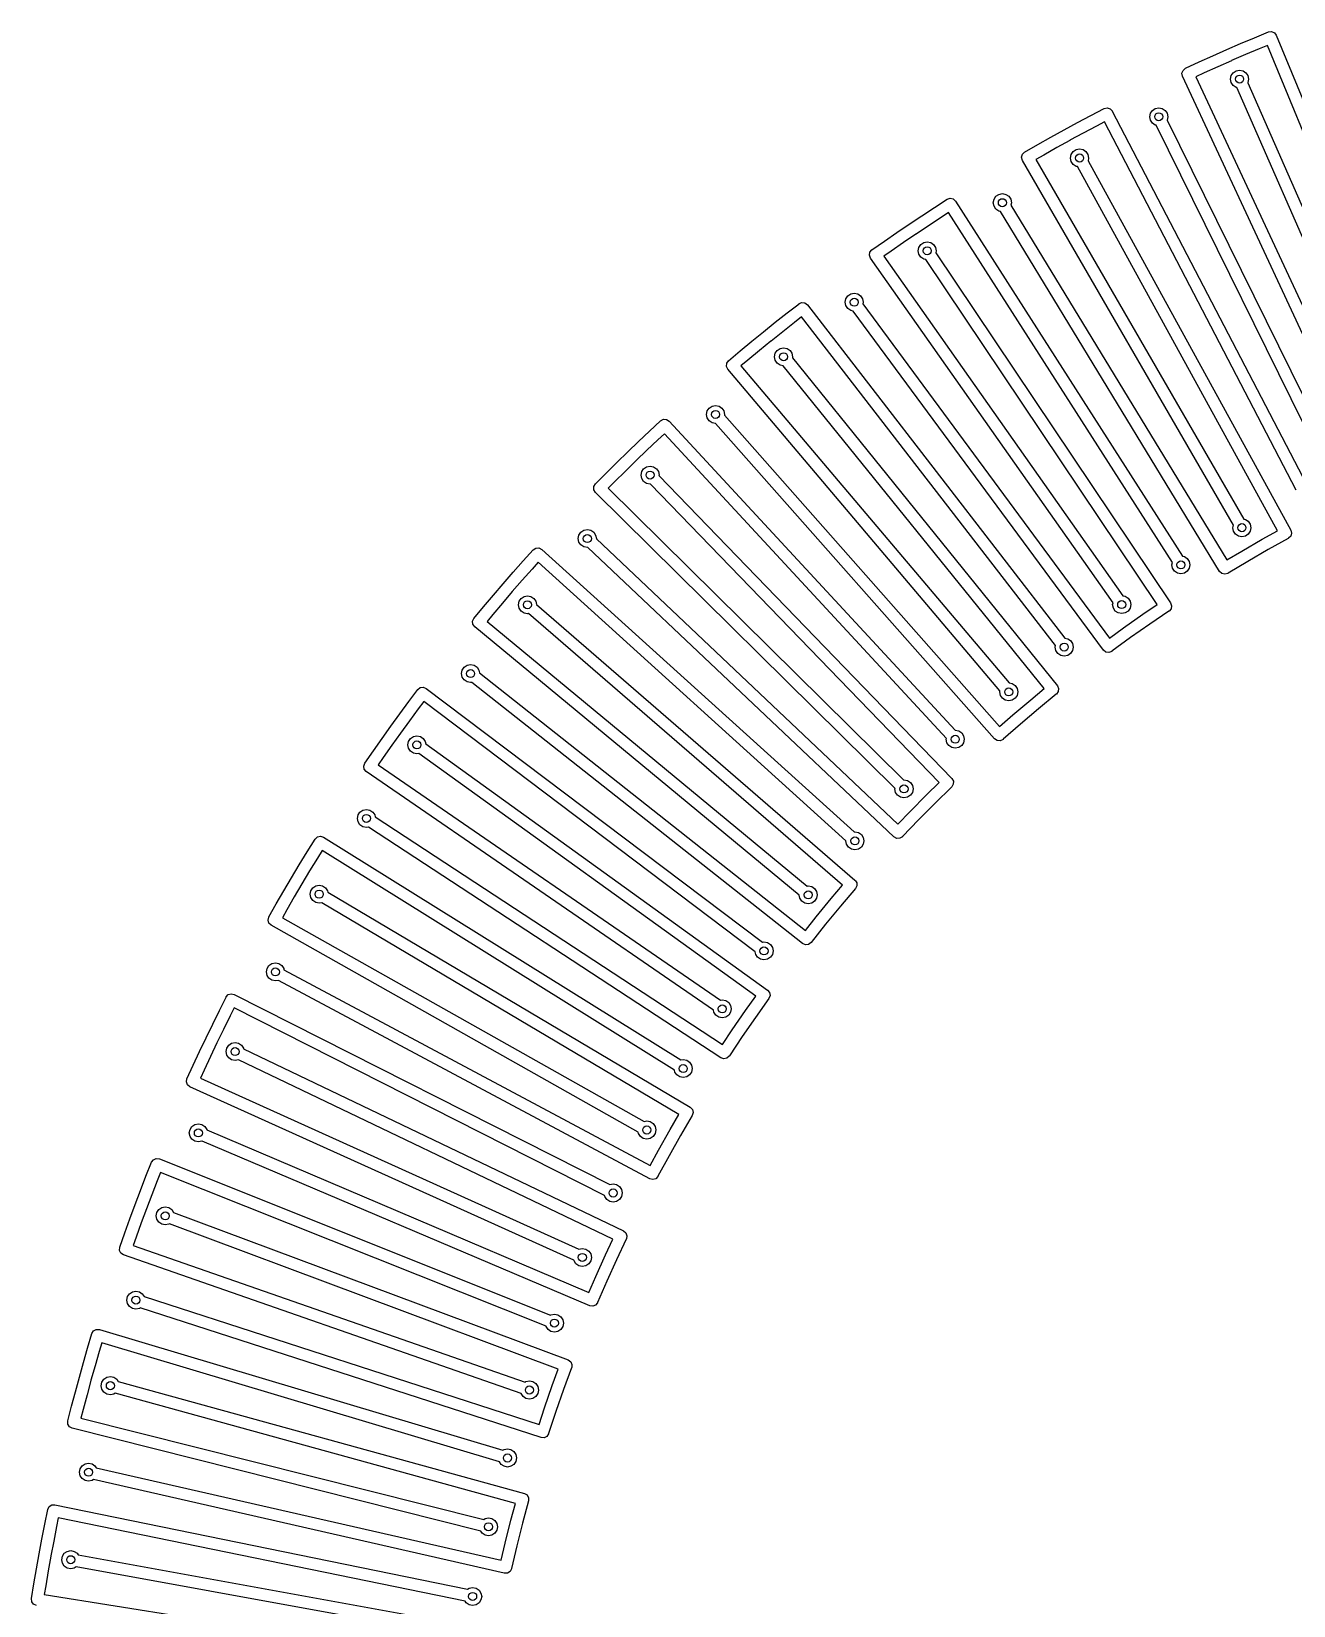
# Model space of a CAD drawing. Extents: x 97 to 314, y -170 to 213.
# Drawn here: x 112.98 to 144.41, y 170.14 to 209.32 of the extents above; entities that cross this region are included whole.
import ezdxf

# ---------------------------------------------------------------- set-up
doc = ezdxf.new("R2010")
doc.units = 0
doc.layers.add('BLACK', color=7, linetype='CONTINUOUS')

msp = doc.modelspace()

# ---------------------------------------------------------------- linework, layer by layer
at = {"layer": 'BLACK', "linetype": 'CONTINUOUS'}
for p, q in [((143.434, 209.161), (143.781, 209.306)), ((143.781, 209.306), (143.858, 209.316)), ((143.781, 209.306), (143.781, 209.306)), ((143.781, 209.306), (143.781, 209.306)), ((143.781, 209.306), (143.781, 209.306)), ((143.858, 209.316), (143.93, 209.286)), ((143.93, 209.286), (143.977, 209.225)), ((143.977, 209.225), (143.977, 209.222)), ((143.977, 209.222), (147.975, 199.532)), ((142.399, 208.712), (142.743, 208.864)), ((142.743, 208.864), (143.088, 209.014)), ((142.743, 208.864), (142.743, 208.864)), ((142.743, 208.864), (142.743, 208.864)), ((143.088, 209.014), (143.434, 209.161)), ((143.55, 208.885), (143.206, 208.739)), ((143.756, 208.971), (143.55, 208.885)), ((147.698, 199.417), (143.756, 208.971)), ((141.714, 208.399), (142.056, 208.557)), ((142.056, 208.557), (142.399, 208.712)), ((142.521, 208.438), (142.18, 208.284)), ((142.862, 208.589), (142.521, 208.438)), ((142.863, 208.589), (142.862, 208.589)), ((142.864, 208.59), (142.863, 208.589)), ((142.863, 208.589), (142.863, 208.589)), ((143.206, 208.739), (142.864, 208.59)), ((141.628, 208.276), (141.655, 208.349)), ((141.641, 208.2), (141.628, 208.276)), ((146.066, 198.696), (141.641, 208.2)), ((141.655, 208.349), (141.714, 208.399)), ((141.714, 208.399), (141.714, 208.399)), ((141.714, 208.399), (141.714, 208.399)), ((141.714, 208.399), (141.714, 208.399)), ((142.18, 208.284), (141.977, 208.19)), ((141.977, 208.19), (146.339, 198.82)), ((142.838, 208.131), (142.855, 208.217)), ((142.855, 208.045), (142.838, 208.131)), ((142.855, 208.217), (142.904, 208.29)), ((142.904, 207.972), (142.855, 208.045)), ((142.904, 208.29), (142.977, 208.339)), ((142.977, 208.339), (143.063, 208.356)), ((143.063, 208.356), (143.149, 208.339)), ((143.149, 208.339), (143.222, 208.29)), ((143.222, 208.29), (143.271, 208.217)), ((143.271, 208.045), (143.268, 208.04)), ((143.268, 208.04), (147.481, 198.439)), ((143.271, 208.217), (143.288, 208.131)), ((143.288, 208.131), (143.271, 208.045)), ((142.977, 207.923), (142.904, 207.972)), ((142.993, 207.92), (142.977, 207.923)), ((147.146, 198.455), (142.993, 207.92)), ((139.357, 207.226), (139.689, 207.401)), ((139.689, 207.401), (139.689, 207.401)), ((139.689, 207.401), (139.689, 207.401)), ((139.689, 207.401), (139.69, 207.401)), ((139.69, 207.401), (139.766, 207.418)), ((139.766, 207.418), (139.84, 207.395)), ((139.84, 207.395), (139.892, 207.337)), ((139.892, 207.337), (139.893, 207.335)), ((139.893, 207.335), (144.736, 198.036)), ((140.825, 207.194), (140.842, 207.28)), ((140.842, 207.28), (140.891, 207.353)), ((140.891, 207.353), (140.964, 207.401)), ((140.964, 207.401), (141.05, 207.419)), ((141.05, 207.419), (141.136, 207.401)), ((141.136, 207.401), (141.209, 207.353)), ((141.209, 207.353), (141.258, 207.28)), ((141.258, 207.28), (141.275, 207.194)), ((138.365, 206.686), (138.695, 206.869)), ((138.695, 206.869), (139.025, 207.049)), ((138.695, 206.869), (138.695, 206.869)), ((139.025, 207.049), (139.357, 207.226)), ((139.497, 206.961), (139.167, 206.785)), ((139.695, 207.065), (139.497, 206.961)), ((144.468, 197.9), (139.695, 207.065)), ((140.842, 207.108), (140.825, 207.194)), ((140.891, 207.035), (140.842, 207.108)), ((140.964, 206.986), (140.891, 207.035)), ((140.987, 206.981), (140.964, 206.986)), ((145.623, 197.575), (140.987, 206.981)), ((141.275, 207.194), (141.258, 207.11)), ((141.258, 207.11), (145.827, 197.841)), ((137.711, 206.314), (138.038, 206.502)), ((138.038, 206.502), (138.365, 206.686)), ((138.838, 206.606), (138.512, 206.425)), ((138.839, 206.606), (138.838, 206.606)), ((138.84, 206.607), (138.839, 206.606)), ((139.167, 206.785), (138.84, 206.607)), ((137.636, 206.184), (137.656, 206.259)), ((137.657, 206.109), (137.636, 206.184)), ((137.656, 206.259), (137.711, 206.314)), ((142.909, 197.033), (137.657, 206.109)), ((137.711, 206.314), (137.711, 206.314)), ((137.711, 206.314), (137.711, 206.314)), ((137.711, 206.314), (137.711, 206.314)), ((138.186, 206.241), (137.991, 206.13)), ((137.991, 206.13), (143.169, 197.182)), ((138.512, 206.425), (138.186, 206.241)), ((138.854, 206.167), (138.871, 206.253)), ((138.871, 206.081), (138.854, 206.167)), ((138.871, 206.253), (138.92, 206.326)), ((138.92, 206.008), (138.871, 206.081)), ((138.92, 206.326), (138.993, 206.375)), ((138.993, 206.375), (139.079, 206.392)), ((139.079, 206.392), (139.165, 206.375)), ((139.165, 206.375), (139.238, 206.326)), ((139.238, 206.326), (139.287, 206.253)), ((139.287, 206.253), (139.304, 206.167)), ((139.304, 206.167), (139.29, 206.097)), ((139.29, 206.097), (144.339, 196.906)), ((138.993, 205.959), (138.92, 206.008)), ((139.027, 205.953), (138.993, 205.959)), ((144.004, 196.892), (139.027, 205.953)), ((137.07, 205.263), (137.156, 205.28)), ((137.156, 205.28), (137.243, 205.263)), ((135.153, 204.731), (135.467, 204.937)), ((135.467, 204.937), (135.783, 205.14)), ((135.783, 205.141), (135.857, 205.164)), ((135.783, 205.14), (135.783, 205.141)), ((135.783, 205.141), (135.783, 205.141)), ((135.783, 205.14), (135.783, 205.14)), ((135.783, 205.14), (135.783, 205.14)), ((135.857, 205.164), (135.933, 205.148)), ((135.933, 205.148), (135.991, 205.095)), ((135.991, 205.095), (135.991, 205.093)), ((135.991, 205.093), (141.641, 196.259)), ((136.931, 205.055), (136.949, 205.141)), ((136.949, 204.969), (136.931, 205.055)), ((136.949, 205.141), (136.997, 205.214)), ((136.997, 204.896), (136.949, 204.969)), ((136.997, 205.214), (137.07, 205.263)), ((137.07, 204.847), (136.997, 204.896)), ((137.243, 205.263), (137.316, 205.214)), ((137.316, 205.214), (137.364, 205.141)), ((137.364, 205.141), (137.381, 205.055)), ((137.381, 205.055), (137.369, 204.994)), ((137.369, 204.994), (142.745, 196.163)), ((134.528, 204.311), (134.839, 204.522)), ((134.839, 204.522), (135.153, 204.731)), ((134.839, 204.522), (134.839, 204.522)), ((135.631, 204.686), (135.318, 204.481)), ((135.818, 204.807), (135.631, 204.686)), ((141.388, 196.098), (135.818, 204.807)), ((137.113, 204.839), (137.07, 204.847)), ((142.566, 195.88), (137.113, 204.839)), ((133.909, 203.883), (134.218, 204.098)), ((134.218, 204.098), (134.528, 204.311)), ((135.005, 204.273), (134.697, 204.064)), ((135.007, 204.273), (135.005, 204.273)), ((135.008, 204.274), (135.007, 204.273)), ((135.318, 204.481), (135.008, 204.274)), ((133.846, 203.747), (133.86, 203.823)), ((133.873, 203.674), (133.846, 203.747)), ((133.86, 203.823), (133.909, 203.883)), ((133.909, 203.883), (133.909, 203.883)), ((133.909, 203.883), (133.909, 203.883)), ((134.389, 203.852), (134.205, 203.724)), ((134.205, 203.724), (140.156, 195.271)), ((134.697, 204.064), (134.389, 203.852)), ((135.06, 203.858), (135.077, 203.944)), ((135.077, 203.771), (135.06, 203.858)), ((135.077, 203.944), (135.125, 204.017)), ((135.125, 203.698), (135.077, 203.771)), ((135.125, 204.017), (135.198, 204.065)), ((135.198, 204.065), (135.285, 204.083)), ((135.285, 204.083), (135.371, 204.065)), ((135.371, 204.065), (135.444, 204.017)), ((135.444, 204.017), (135.492, 203.944)), ((135.492, 203.944), (135.51, 203.858)), ((135.51, 203.858), (135.5, 203.808)), ((135.5, 203.808), (141.346, 195.099)), ((139.911, 195.098), (133.873, 203.674)), ((135.198, 203.65), (135.125, 203.698)), ((135.252, 203.639), (135.198, 203.65)), ((141.014, 195.056), (135.252, 203.639)), ((131.796, 202.312), (132.093, 202.542)), ((132.093, 202.543), (132.165, 202.573)), ((132.093, 202.542), (132.093, 202.543)), ((132.093, 202.542), (132.093, 202.542)), ((132.093, 202.542), (132.093, 202.542)), ((132.165, 202.573), (132.242, 202.563)), ((132.242, 202.563), (132.304, 202.516)), ((133.243, 202.579), (133.261, 202.665)), ((133.261, 202.493), (133.243, 202.579)), ((133.261, 202.665), (133.309, 202.738)), ((133.309, 202.738), (133.382, 202.787)), ((133.382, 202.787), (133.468, 202.804)), ((133.468, 202.804), (133.555, 202.787)), ((133.555, 202.787), (133.628, 202.738)), ((133.628, 202.738), (133.676, 202.665)), ((133.676, 202.665), (133.693, 202.579)), ((133.693, 202.579), (133.685, 202.538)), ((133.685, 202.538), (139.824, 194.218)), ((131.501, 202.078), (131.796, 202.312)), ((132.158, 202.213), (131.981, 202.076)), ((138.479, 194.033), (132.158, 202.213)), ((132.304, 202.516), (132.305, 202.513)), ((132.305, 202.513), (138.715, 194.218)), ((133.309, 202.42), (133.261, 202.493)), ((133.382, 202.371), (133.309, 202.42)), ((133.445, 202.359), (133.382, 202.371)), ((139.671, 193.92), (133.445, 202.359)), ((130.916, 201.605), (131.208, 201.843)), ((131.208, 201.843), (131.501, 202.078)), ((131.208, 201.843), (131.208, 201.843)), ((131.688, 201.844), (131.397, 201.611)), ((131.981, 202.076), (131.688, 201.844)), ((130.338, 201.123), (130.626, 201.365)), ((130.626, 201.365), (130.916, 201.605)), ((131.106, 201.374), (130.818, 201.135)), ((131.395, 201.609), (131.106, 201.374)), ((131.397, 201.61), (131.395, 201.609)), ((131.397, 201.611), (131.397, 201.61)), ((131.502, 201.306), (131.551, 201.379)), ((131.551, 201.379), (131.624, 201.428)), ((131.624, 201.428), (131.71, 201.445)), ((131.71, 201.445), (131.796, 201.428)), ((131.796, 201.428), (131.869, 201.379)), ((131.869, 201.379), (131.918, 201.306)), ((130.287, 200.982), (130.294, 201.059)), ((130.32, 200.912), (130.287, 200.982)), ((130.294, 201.059), (130.338, 201.123)), ((130.338, 201.123), (130.338, 201.123)), ((130.338, 201.123), (130.338, 201.123)), ((130.338, 201.123), (130.338, 201.123)), ((130.818, 201.135), (130.647, 200.991)), ((130.647, 200.991), (137.322, 193.103)), ((131.485, 201.22), (131.502, 201.306)), ((131.502, 201.134), (131.485, 201.22)), ((131.551, 201.061), (131.502, 201.134)), ((131.624, 201.012), (131.551, 201.061)), ((131.699, 200.997), (131.624, 201.012)), ((138.198, 192.962), (131.699, 200.997)), ((131.918, 201.306), (131.935, 201.22)), ((131.935, 201.22), (131.929, 201.19)), ((131.929, 201.19), (138.525, 193.035)), ((137.095, 192.906), (130.32, 200.912)), ((129.79, 199.785), (129.807, 199.871)), ((129.807, 199.699), (129.79, 199.785)), ((129.807, 199.871), (129.856, 199.944)), ((129.856, 199.944), (129.929, 199.993)), ((129.929, 199.993), (130.015, 200.01)), ((130.015, 200.01), (130.101, 199.993)), ((130.101, 199.993), (130.174, 199.944)), ((130.174, 199.944), (130.223, 199.871)), ((130.223, 199.871), (130.24, 199.785)), ((130.24, 199.785), (130.235, 199.763)), ((128.373, 199.371), (128.648, 199.627)), ((128.648, 199.627), (128.717, 199.664)), ((128.648, 199.627), (128.648, 199.627)), ((128.648, 199.627), (128.648, 199.627)), ((128.648, 199.627), (128.648, 199.627)), ((128.717, 199.664), (128.794, 199.661)), ((128.794, 199.661), (128.86, 199.619)), ((128.86, 199.619), (128.861, 199.617)), ((128.861, 199.617), (135.98, 191.925)), ((129.856, 199.626), (129.807, 199.699)), ((129.929, 199.577), (129.856, 199.626)), ((130.013, 199.561), (129.929, 199.577)), ((136.961, 191.711), (130.013, 199.561)), ((130.235, 199.763), (137.087, 192.021)), ((127.828, 198.852), (128.1, 199.112)), ((128.1, 199.112), (128.373, 199.371)), ((128.578, 199.152), (128.306, 198.895)), ((128.741, 199.305), (128.578, 199.152)), ((135.762, 191.719), (128.741, 199.305)), ((127.559, 198.589), (127.828, 198.852)), ((128.036, 198.635), (127.769, 198.375)), ((127.828, 198.852), (127.828, 198.852)), ((127.828, 198.852), (127.828, 198.852)), ((128.037, 198.636), (128.036, 198.635)), ((128.038, 198.637), (128.037, 198.636)), ((128.306, 198.895), (128.038, 198.637)), ((127.026, 198.058), (127.292, 198.324)), ((127.292, 198.324), (127.559, 198.589)), ((127.769, 198.375), (127.503, 198.112)), ((128.159, 198.276), (128.176, 198.362)), ((128.176, 198.19), (128.159, 198.276)), ((128.176, 198.362), (128.225, 198.435)), ((128.225, 198.435), (128.298, 198.484)), ((128.298, 198.484), (128.384, 198.501)), ((128.384, 198.501), (128.47, 198.484)), ((128.47, 198.484), (128.543, 198.435)), ((128.543, 198.435), (128.592, 198.362)), ((128.592, 198.362), (128.609, 198.276)), ((128.609, 198.276), (128.606, 198.263)), ((128.606, 198.263), (135.898, 190.728)), ((126.987, 197.99), (127.026, 198.058)), ((126.988, 197.912), (126.987, 197.99)), ((127.027, 197.845), (126.988, 197.912)), ((127.026, 198.058), (127.026, 198.058)), ((127.026, 198.058), (127.026, 198.058)), ((127.026, 198.058), (127.026, 198.058)), ((134.484, 190.475), (127.027, 197.845)), ((127.503, 198.112), (127.345, 197.953)), ((127.345, 197.953), (134.695, 190.688)), ((128.225, 198.117), (128.176, 198.19)), ((128.298, 198.068), (128.225, 198.117)), ((128.384, 198.051), (128.298, 198.068)), ((128.393, 198.053), (128.384, 198.051)), ((135.579, 190.626), (128.393, 198.053)), ((143.169, 197.182), (143.207, 197.174)), ((143.207, 197.174), (143.28, 197.126)), ((143.28, 197.126), (143.328, 197.053)), ((143.328, 197.053), (143.345, 196.967)), ((126.598, 196.696), (126.615, 196.782)), ((126.615, 196.61), (126.598, 196.696)), ((126.615, 196.782), (126.664, 196.855)), ((126.664, 196.855), (126.737, 196.904)), ((126.737, 196.904), (126.823, 196.921)), ((126.823, 196.921), (126.909, 196.904)), ((126.909, 196.904), (126.982, 196.855)), ((126.982, 196.855), (127.03, 196.782)), ((127.03, 196.782), (127.048, 196.696)), ((127.048, 196.696), (127.047, 196.691)), ((127.047, 196.691), (134.556, 189.591)), ((142.895, 196.967), (142.909, 197.033)), ((142.913, 196.88), (142.895, 196.967)), ((142.961, 196.807), (142.913, 196.88)), ((143.034, 196.759), (142.961, 196.807)), ((143.12, 196.742), (143.034, 196.759)), ((143.118, 196.386), (143.625, 196.679)), ((143.207, 196.759), (143.12, 196.742)), ((143.28, 196.807), (143.207, 196.759)), ((143.328, 196.88), (143.28, 196.807)), ((143.345, 196.967), (143.328, 196.88)), ((143.625, 196.679), (144.004, 196.892)), ((144.276, 196.701), (143.773, 196.42)), ((144.28, 196.702), (144.276, 196.701)), ((144.336, 196.756), (144.28, 196.702)), ((144.358, 196.83), (144.336, 196.756)), ((144.339, 196.906), (144.339, 196.906)), ((144.339, 196.906), (144.358, 196.83)), ((125.224, 196.138), (125.475, 196.417)), ((125.475, 196.418), (125.541, 196.46)), ((125.475, 196.417), (125.475, 196.418)), ((125.475, 196.418), (125.475, 196.418)), ((125.475, 196.417), (125.475, 196.417)), ((125.475, 196.417), (125.475, 196.417)), ((125.541, 196.46), (125.618, 196.464)), ((125.618, 196.464), (125.687, 196.428)), ((125.687, 196.428), (125.689, 196.426)), ((125.689, 196.426), (133.465, 189.394)), ((126.664, 196.537), (126.615, 196.61)), ((126.737, 196.488), (126.664, 196.537)), ((126.823, 196.471), (126.737, 196.488)), ((126.839, 196.475), (126.823, 196.471)), ((134.458, 189.271), (126.839, 196.475)), ((142.745, 196.163), (143.118, 196.386)), ((143.773, 196.42), (143.27, 196.129)), ((124.975, 195.856), (125.224, 196.138)), ((125.448, 195.938), (125.2, 195.658)), ((125.597, 196.105), (125.448, 195.938)), ((133.261, 189.175), (125.597, 196.105)), ((141.377, 196.042), (141.388, 196.098)), ((141.394, 195.956), (141.377, 196.042)), ((141.443, 195.883), (141.394, 195.956)), ((141.516, 195.834), (141.443, 195.883)), ((141.641, 196.259), (141.688, 196.25)), ((141.688, 196.25), (141.761, 196.201)), ((141.761, 195.883), (141.688, 195.834)), ((141.761, 196.201), (141.81, 196.128)), ((141.81, 195.956), (141.761, 195.883)), ((141.81, 196.128), (141.827, 196.042)), ((141.827, 196.042), (141.81, 195.956)), ((142.622, 195.826), (142.566, 195.88)), ((143.27, 196.129), (142.775, 195.833)), ((124.483, 195.287), (124.728, 195.572)), ((124.728, 195.572), (124.975, 195.856)), ((125.2, 195.658), (124.955, 195.377)), ((141.602, 195.817), (141.516, 195.834)), ((141.688, 195.834), (141.602, 195.817)), ((142.698, 195.808), (142.622, 195.826)), ((142.772, 195.83), (142.698, 195.808)), ((142.775, 195.833), (142.772, 195.83)), ((142.772, 195.83), (142.772, 195.83)), ((142.772, 195.83), (142.772, 195.83)), ((124.24, 194.999), (124.483, 195.287)), ((124.711, 195.092), (124.469, 194.807)), ((124.954, 195.375), (124.711, 195.092)), ((124.955, 195.376), (124.954, 195.375)), ((124.955, 195.377), (124.955, 195.376)), ((125.107, 195.048), (125.124, 195.134)), ((125.124, 195.134), (125.173, 195.207)), ((125.173, 195.207), (125.246, 195.256)), ((125.246, 195.256), (125.332, 195.273)), ((125.332, 195.273), (125.418, 195.256)), ((125.418, 195.256), (125.491, 195.207)), ((125.491, 195.207), (125.54, 195.134)), ((125.54, 195.134), (125.556, 195.054)), ((139.902, 195.052), (139.911, 195.098)), ((140.156, 195.271), (140.213, 195.26)), ((140.213, 195.26), (140.286, 195.211)), ((140.286, 195.211), (140.335, 195.138)), ((140.335, 195.138), (140.352, 195.052)), ((141.346, 195.099), (141.371, 195.026)), ((123.967, 194.64), (123.999, 194.71)), ((123.999, 194.71), (124.24, 194.999)), ((123.999, 194.71), (123.999, 194.71)), ((123.999, 194.71), (123.999, 194.71)), ((123.999, 194.71), (123.999, 194.71)), ((124.469, 194.807), (124.326, 194.634)), ((125.124, 194.962), (125.107, 195.048)), ((125.173, 194.889), (125.124, 194.962)), ((125.246, 194.84), (125.173, 194.889)), ((125.332, 194.823), (125.246, 194.84)), ((125.359, 194.828), (125.332, 194.823)), ((133.178, 188.067), (125.359, 194.828)), ((125.556, 195.054), (133.487, 188.196)), ((139.919, 194.966), (139.902, 195.052)), ((139.968, 194.893), (139.919, 194.966)), ((140.041, 194.844), (139.968, 194.893)), ((140.127, 194.827), (140.041, 194.844)), ((140.213, 194.844), (140.127, 194.827)), ((140.176, 194.474), (140.655, 194.811)), ((140.286, 194.893), (140.213, 194.844)), ((140.335, 194.966), (140.286, 194.893)), ((140.352, 195.052), (140.335, 194.966)), ((140.655, 194.811), (141.014, 195.056)), ((141.301, 194.89), (140.825, 194.565)), ((141.305, 194.891), (141.301, 194.89)), ((141.356, 194.95), (141.305, 194.891)), ((141.371, 195.026), (141.356, 194.95)), ((123.974, 194.562), (123.967, 194.64)), ((124.019, 194.499), (123.974, 194.562)), ((132.1, 187.819), (124.019, 194.499)), ((124.326, 194.634), (132.294, 188.048)), ((139.824, 194.218), (140.176, 194.474)), ((140.825, 194.565), (140.35, 194.231)), ((138.471, 193.996), (138.479, 194.033)), ((138.488, 193.91), (138.471, 193.996)), ((138.537, 193.837), (138.488, 193.91)), ((138.715, 194.218), (138.782, 194.204)), ((138.782, 194.204), (138.855, 194.156)), ((138.855, 194.156), (138.904, 194.083)), ((138.904, 193.91), (138.855, 193.837)), ((138.904, 194.083), (138.921, 193.996)), ((138.921, 193.996), (138.904, 193.91)), ((139.732, 193.872), (139.671, 193.92)), ((140.35, 194.231), (139.883, 193.892)), ((123.758, 193.495), (123.831, 193.544)), ((123.831, 193.544), (123.917, 193.561)), ((123.917, 193.561), (124.003, 193.544)), ((124.003, 193.544), (124.076, 193.495)), ((138.61, 193.789), (138.537, 193.837)), ((138.696, 193.771), (138.61, 193.789)), ((138.782, 193.789), (138.696, 193.771)), ((138.855, 193.837), (138.782, 193.789)), ((139.808, 193.86), (139.732, 193.872)), ((139.881, 193.888), (139.808, 193.86)), ((139.883, 193.892), (139.881, 193.889)), ((139.881, 193.889), (139.881, 193.889)), ((139.881, 193.889), (139.881, 193.888)), ((123.692, 193.336), (123.709, 193.422)), ((123.709, 193.25), (123.692, 193.336)), ((123.709, 193.422), (123.758, 193.495)), ((123.758, 193.177), (123.709, 193.25)), ((123.831, 193.128), (123.758, 193.177)), ((123.917, 193.111), (123.831, 193.128)), ((124.076, 193.495), (124.125, 193.422)), ((124.125, 193.422), (124.139, 193.352)), ((124.139, 193.352), (132.251, 186.945)), ((122.375, 192.638), (122.6, 192.938)), ((122.6, 192.939), (122.661, 192.987)), ((122.6, 192.938), (122.6, 192.939)), ((122.6, 192.939), (122.6, 192.939)), ((122.6, 192.939), (122.6, 192.939)), ((122.6, 192.939), (122.6, 192.939)), ((122.661, 192.987), (122.738, 192.998)), ((122.738, 192.998), (122.81, 192.968)), ((122.81, 192.968), (122.812, 192.966)), ((122.812, 192.966), (131.183, 186.652)), ((123.951, 193.118), (123.917, 193.111)), ((132.182, 186.617), (123.951, 193.118)), ((137.09, 192.879), (137.095, 192.906)), ((137.107, 192.793), (137.09, 192.879)), ((137.156, 192.72), (137.107, 192.793)), ((137.322, 193.103), (137.401, 193.087)), ((137.401, 193.087), (137.474, 193.038)), ((137.474, 193.038), (137.523, 192.965)), ((137.523, 192.793), (137.474, 192.72)), ((137.523, 192.965), (137.54, 192.879)), ((137.54, 192.879), (137.523, 192.793)), ((137.862, 192.686), (138.198, 192.962)), ((138.499, 192.822), (138.053, 192.456)), ((138.503, 192.824), (138.499, 192.822)), ((138.548, 192.886), (138.503, 192.824)), ((138.525, 193.035), (138.557, 192.964)), ((138.557, 192.964), (138.548, 192.886)), ((122.151, 192.335), (122.375, 192.638)), ((122.615, 192.459), (122.393, 192.158)), ((122.749, 192.638), (122.615, 192.459)), ((131.001, 186.413), (122.749, 192.638)), ((137.229, 192.671), (137.156, 192.72)), ((137.315, 192.654), (137.229, 192.671)), ((137.401, 192.671), (137.315, 192.654)), ((137.474, 192.72), (137.401, 192.671)), ((137.415, 192.308), (137.862, 192.686)), ((138.053, 192.456), (137.61, 192.081)), ((121.712, 191.724), (121.93, 192.031)), ((121.93, 192.031), (122.151, 192.335)), ((121.93, 192.031), (121.93, 192.031)), ((121.93, 192.031), (121.93, 192.031)), ((122.393, 192.158), (122.174, 191.857)), ((137.087, 192.021), (137.415, 192.308)), ((137.61, 192.081), (137.175, 191.702)), ((121.495, 191.417), (121.712, 191.724)), ((122.173, 191.854), (121.956, 191.551)), ((122.174, 191.855), (122.173, 191.854)), ((122.174, 191.857), (122.174, 191.855)), ((122.174, 191.855), (122.174, 191.855)), ((122.354, 191.562), (122.371, 191.648)), ((122.371, 191.476), (122.354, 191.562)), ((122.371, 191.648), (122.42, 191.721)), ((122.42, 191.721), (122.493, 191.77)), ((122.493, 191.77), (122.579, 191.787)), ((122.579, 191.787), (122.665, 191.77)), ((122.665, 191.77), (122.738, 191.721)), ((122.738, 191.721), (122.787, 191.648)), ((122.787, 191.648), (122.798, 191.59)), ((122.798, 191.59), (131.31, 185.461)), ((135.759, 191.701), (135.762, 191.719)), ((135.776, 191.615), (135.759, 191.701)), ((135.825, 191.542), (135.776, 191.615)), ((135.98, 191.925), (135.984, 191.926)), ((135.984, 191.926), (136.07, 191.909)), ((136.07, 191.909), (136.143, 191.86)), ((136.143, 191.86), (136.192, 191.787)), ((136.192, 191.615), (136.143, 191.542)), ((136.192, 191.787), (136.209, 191.701)), ((136.209, 191.701), (136.192, 191.615)), ((137.026, 191.668), (136.961, 191.711)), ((137.103, 191.664), (137.026, 191.668)), ((137.173, 191.698), (137.103, 191.664)), ((137.175, 191.702), (137.173, 191.699)), ((137.173, 191.699), (137.173, 191.698)), ((137.173, 191.698), (137.173, 191.698)), ((121.281, 191.107), (121.495, 191.417)), ((121.741, 191.245), (121.613, 191.061)), ((121.956, 191.551), (121.741, 191.245)), ((122.42, 191.403), (122.371, 191.476)), ((122.493, 191.354), (122.42, 191.403)), ((122.579, 191.337), (122.493, 191.354)), ((122.624, 191.346), (122.579, 191.337)), ((131.014, 185.305), (122.624, 191.346)), ((135.898, 191.493), (135.825, 191.542)), ((135.984, 191.476), (135.898, 191.493)), ((136.07, 191.493), (135.984, 191.476)), ((136.143, 191.542), (136.07, 191.493)), ((121.255, 191.034), (121.281, 191.107)), ((121.269, 190.958), (121.255, 191.034)), ((121.32, 190.899), (121.269, 190.958)), ((121.281, 191.107), (121.281, 191.107)), ((121.281, 191.107), (121.281, 191.107)), ((121.281, 191.107), (121.281, 191.107)), ((129.964, 184.961), (121.32, 190.899)), ((121.613, 191.061), (130.135, 185.208)), ((134.482, 190.465), (134.484, 190.475)), ((134.499, 190.379), (134.482, 190.465)), ((134.695, 190.688), (134.707, 190.69)), ((134.707, 190.69), (134.793, 190.673)), ((134.793, 190.673), (134.866, 190.624)), ((134.866, 190.624), (134.915, 190.551)), ((134.915, 190.551), (134.932, 190.465)), ((134.932, 190.465), (134.915, 190.379)), ((135.269, 190.321), (135.579, 190.626)), ((135.891, 190.513), (135.48, 190.109)), ((135.895, 190.515), (135.891, 190.513)), ((135.935, 190.582), (135.895, 190.515)), ((135.898, 190.728), (135.936, 190.66)), ((135.936, 190.66), (135.935, 190.582)), ((134.548, 190.306), (134.499, 190.379)), ((134.621, 190.257), (134.548, 190.306)), ((134.707, 190.24), (134.621, 190.257)), ((134.793, 190.257), (134.707, 190.24)), ((134.866, 190.306), (134.793, 190.257)), ((134.858, 189.905), (135.269, 190.321)), ((134.915, 190.379), (134.866, 190.306)), ((135.48, 190.109), (135.072, 189.696)), ((121.097, 189.732), (121.114, 189.818)), ((121.114, 189.645), (121.097, 189.732)), ((121.114, 189.818), (121.162, 189.891)), ((121.162, 189.572), (121.114, 189.645)), ((121.162, 189.891), (121.235, 189.939)), ((121.235, 189.939), (121.322, 189.957)), ((121.322, 189.957), (121.408, 189.939)), ((121.408, 189.939), (121.481, 189.891)), ((121.481, 189.891), (121.529, 189.818)), ((121.529, 189.818), (121.539, 189.768)), ((121.539, 189.768), (130.189, 184.105)), ((134.556, 189.591), (134.858, 189.905)), ((135.072, 189.696), (134.672, 189.28)), ((119.847, 188.899), (120.044, 189.218)), ((120.044, 189.218), (120.045, 189.219)), ((120.044, 189.218), (120.044, 189.218)), ((120.044, 189.218), (120.044, 189.218)), ((120.045, 189.219), (120.102, 189.272)), ((120.045, 189.219), (120.045, 189.219)), ((120.102, 189.272), (120.177, 189.29)), ((120.177, 189.29), (120.251, 189.267)), ((120.251, 189.267), (120.253, 189.265)), ((120.253, 189.265), (129.151, 183.719)), ((121.235, 189.524), (121.162, 189.572)), ((121.322, 189.507), (121.235, 189.524)), ((121.375, 189.517), (121.322, 189.507)), ((130.15, 183.773), (121.375, 189.517)), ((133.465, 189.394), (133.486, 189.398)), ((133.486, 189.398), (133.572, 189.381)), ((133.572, 189.381), (133.645, 189.333)), ((133.645, 189.333), (133.693, 189.26)), ((133.693, 189.26), (133.71, 189.173)), ((134.527, 189.234), (134.458, 189.271)), ((134.604, 189.236), (134.527, 189.234)), ((134.67, 189.276), (134.604, 189.236)), ((134.671, 189.277), (134.67, 189.277)), ((134.67, 189.277), (134.67, 189.276)), ((134.672, 189.28), (134.671, 189.277)), ((119.651, 188.578), (119.847, 188.899)), ((120.22, 188.932), (120.102, 188.742)), ((128.993, 183.464), (120.22, 188.932)), ((133.261, 189.173), (133.261, 189.175)), ((133.278, 189.087), (133.261, 189.173)), ((133.326, 189.014), (133.278, 189.087)), ((133.399, 188.966), (133.326, 189.014)), ((133.486, 188.948), (133.399, 188.966)), ((133.572, 188.966), (133.486, 188.948)), ((133.645, 189.014), (133.572, 188.966)), ((133.693, 189.087), (133.645, 189.014)), ((133.71, 189.173), (133.693, 189.087)), ((119.458, 188.255), (119.651, 188.578)), ((120.102, 188.742), (119.908, 188.423)), ((119.268, 187.93), (119.458, 188.255)), ((119.458, 188.255), (119.458, 188.255)), ((119.458, 188.255), (119.458, 188.255)), ((119.716, 188.101), (119.527, 187.779)), ((119.717, 188.103), (119.716, 188.102)), ((119.716, 188.102), (119.716, 188.101)), ((119.908, 188.423), (119.717, 188.103)), ((119.987, 188.005), (120.06, 188.054)), ((120.06, 188.054), (120.146, 188.071)), ((120.146, 188.071), (120.232, 188.054)), ((120.232, 188.054), (120.305, 188.005)), ((132.294, 188.048), (132.323, 188.054)), ((132.323, 188.054), (132.409, 188.037)), ((132.409, 188.037), (132.482, 187.988)), ((132.896, 187.736), (133.178, 188.067)), ((133.487, 188.196), (133.497, 188.181)), ((133.497, 188.181), (133.531, 188.132)), ((133.536, 188.055), (133.502, 187.985)), ((133.531, 188.132), (133.536, 188.055)), ((119.079, 187.605), (119.268, 187.93)), ((119.527, 187.779), (119.339, 187.456)), ((119.921, 187.846), (119.938, 187.932)), ((119.938, 187.76), (119.921, 187.846)), ((119.938, 187.932), (119.987, 188.005)), ((119.987, 187.687), (119.938, 187.76)), ((120.06, 187.638), (119.987, 187.687)), ((120.305, 188.005), (120.354, 187.932)), ((120.354, 187.932), (120.362, 187.894)), ((120.362, 187.894), (129.384, 182.544)), ((132.115, 187.743), (132.1, 187.819)), ((132.164, 187.67), (132.115, 187.743)), ((132.237, 187.622), (132.164, 187.67)), ((132.482, 187.67), (132.409, 187.622)), ((132.482, 187.988), (132.531, 187.915)), ((132.531, 187.743), (132.482, 187.67)), ((132.523, 187.285), (132.896, 187.736)), ((132.531, 187.915), (132.548, 187.829)), ((132.548, 187.829), (132.531, 187.743)), ((133.499, 187.983), (133.125, 187.544)), ((133.502, 187.985), (133.499, 187.983)), ((118.874, 187.202), (118.893, 187.277)), ((118.893, 187.277), (118.894, 187.277)), ((118.894, 187.278), (119.079, 187.605)), ((118.894, 187.277), (118.894, 187.278)), ((118.894, 187.278), (118.894, 187.278)), ((119.339, 187.456), (119.229, 187.261)), ((119.229, 187.261), (128.234, 182.188)), ((120.146, 187.621), (120.06, 187.638)), ((120.211, 187.634), (120.146, 187.621)), ((129.103, 182.362), (120.211, 187.634)), ((132.323, 187.604), (132.237, 187.622)), ((132.251, 186.945), (132.523, 187.285)), ((132.409, 187.622), (132.323, 187.604)), ((133.125, 187.544), (132.755, 187.096)), ((118.895, 187.127), (118.874, 187.202)), ((118.951, 187.073), (118.895, 187.127)), ((128.088, 181.926), (118.951, 187.073)), ((132.755, 187.096), (132.394, 186.646)), ((131.183, 186.652), (131.221, 186.659)), ((131.221, 186.659), (131.308, 186.642)), ((131.308, 186.642), (131.381, 186.594)), ((131.381, 186.594), (131.429, 186.521)), ((131.429, 186.521), (131.446, 186.434)), ((132.253, 186.587), (132.182, 186.617)), ((132.33, 186.596), (132.253, 186.587)), ((132.392, 186.642), (132.33, 186.596)), ((132.393, 186.642), (132.392, 186.642)), ((132.394, 186.646), (132.393, 186.642)), ((132.393, 186.642), (132.393, 186.642)), ((118.897, 186.07), (118.97, 186.119)), ((118.97, 186.119), (119.056, 186.136)), ((119.056, 186.136), (119.142, 186.119)), ((119.142, 186.119), (119.215, 186.07)), ((131.014, 186.348), (131.001, 186.413)), ((131.062, 186.275), (131.014, 186.348)), ((131.135, 186.227), (131.062, 186.275)), ((131.221, 186.209), (131.135, 186.227)), ((131.308, 186.227), (131.221, 186.209)), ((131.381, 186.275), (131.308, 186.227)), ((131.429, 186.348), (131.381, 186.275)), ((131.446, 186.434), (131.429, 186.348)), ((118.831, 185.911), (118.848, 185.997)), ((118.848, 185.825), (118.831, 185.911)), ((118.848, 185.997), (118.897, 186.07)), ((118.897, 185.752), (118.848, 185.825)), ((118.97, 185.703), (118.897, 185.752)), ((119.056, 185.686), (118.97, 185.703)), ((119.131, 185.701), (119.056, 185.686)), ((128.378, 180.759), (119.131, 185.701)), ((119.215, 186.07), (119.264, 185.997)), ((119.264, 185.997), (119.27, 185.966)), ((119.27, 185.966), (128.388, 181.094)), ((117.83, 185.287), (117.882, 185.345)), ((117.882, 185.345), (117.955, 185.369)), ((117.955, 185.369), (118.031, 185.353)), ((118.031, 185.353), (118.033, 185.351)), ((118.033, 185.351), (127.385, 180.618)), ((130.762, 184.95), (131.014, 185.305)), ((131.31, 185.461), (131.359, 185.401)), ((131.371, 185.325), (131.344, 185.252)), ((131.359, 185.401), (131.371, 185.325)), ((117.495, 184.613), (117.661, 184.951)), ((117.661, 184.951), (117.829, 185.286)), ((117.829, 185.286), (117.83, 185.287)), ((117.829, 185.286), (117.829, 185.286)), ((117.829, 185.286), (117.829, 185.286)), ((118.03, 185.017), (117.929, 184.817)), ((127.252, 180.349), (118.03, 185.017)), ((129.975, 184.906), (129.964, 184.961)), ((130.024, 184.833), (129.975, 184.906)), ((130.135, 185.208), (130.183, 185.217)), ((130.183, 185.217), (130.269, 185.2)), ((130.269, 185.2), (130.342, 185.152)), ((130.342, 185.152), (130.391, 185.079)), ((130.391, 184.906), (130.342, 184.833)), ((130.391, 185.079), (130.408, 184.992)), ((130.408, 184.992), (130.391, 184.906)), ((130.431, 184.468), (130.762, 184.95)), ((131.341, 185.249), (131.007, 184.779)), ((131.344, 185.252), (131.341, 185.249)), ((117.331, 184.274), (117.495, 184.613)), ((117.929, 184.817), (117.764, 184.482)), ((130.097, 184.785), (130.024, 184.833)), ((130.183, 184.767), (130.097, 184.785)), ((130.269, 184.785), (130.183, 184.767)), ((130.342, 184.833), (130.269, 184.785)), ((131.007, 184.779), (130.678, 184.3)), ((117.17, 183.934), (117.331, 184.274)), ((117.331, 184.274), (117.331, 184.274)), ((117.331, 184.274), (117.331, 184.274)), ((117.601, 184.144), (117.441, 183.807)), ((117.602, 184.145), (117.601, 184.144)), ((117.764, 184.482), (117.602, 184.146)), ((117.602, 184.146), (117.602, 184.145)), ((117.893, 184.087), (117.966, 184.136)), ((117.966, 184.136), (118.053, 184.153)), ((118.053, 184.153), (118.139, 184.136)), ((118.139, 184.136), (118.212, 184.087)), ((130.189, 184.105), (130.431, 184.468)), ((130.678, 184.3), (130.359, 183.82)), ((117.012, 183.593), (117.17, 183.934)), ((117.441, 183.807), (117.284, 183.468)), ((117.828, 183.928), (117.845, 184.014)), ((117.845, 183.842), (117.828, 183.928)), ((117.845, 184.014), (117.893, 184.087)), ((117.893, 183.769), (117.845, 183.842)), ((117.966, 183.72), (117.893, 183.769)), ((118.212, 184.087), (118.26, 184.014)), ((118.26, 184.014), (118.264, 183.994)), ((118.264, 183.994), (127.724, 179.467)), ((129.151, 183.719), (129.21, 183.73)), ((129.21, 183.73), (129.296, 183.713)), ((130.223, 183.748), (130.15, 183.773)), ((130.3, 183.764), (130.223, 183.748)), ((130.357, 183.816), (130.3, 183.764)), ((130.358, 183.816), (130.357, 183.816)), ((130.357, 183.816), (130.357, 183.816)), ((130.359, 183.82), (130.358, 183.816)), ((116.855, 183.251), (117.012, 183.593)), ((117.284, 183.468), (117.191, 183.264)), ((118.053, 183.703), (117.966, 183.72)), ((118.139, 183.72), (118.053, 183.703)), ((118.14, 183.721), (118.139, 183.72)), ((127.46, 179.261), (118.14, 183.721)), ((129.002, 183.419), (128.993, 183.464)), ((129.05, 183.346), (129.002, 183.419)), ((129.123, 183.297), (129.05, 183.346)), ((129.296, 183.713), (129.369, 183.664)), ((129.369, 183.346), (129.296, 183.297)), ((129.369, 183.664), (129.417, 183.591)), ((129.417, 183.419), (129.369, 183.346)), ((129.417, 183.591), (129.435, 183.505)), ((129.435, 183.505), (129.417, 183.419)), ((116.843, 183.174), (116.855, 183.251)), ((116.87, 183.101), (116.843, 183.174)), ((116.855, 183.251), (116.855, 183.251)), ((116.855, 183.251), (116.855, 183.251)), ((116.855, 183.251), (116.855, 183.251)), ((116.93, 183.052), (116.87, 183.101)), ((126.487, 178.737), (116.93, 183.052)), ((117.191, 183.264), (126.608, 179.011)), ((129.21, 183.28), (129.123, 183.297)), ((129.296, 183.297), (129.21, 183.28)), ((128.234, 182.188), (128.303, 182.202)), ((128.303, 182.202), (128.389, 182.185)), ((128.389, 182.185), (128.462, 182.136)), ((128.884, 181.986), (129.103, 182.362)), ((129.433, 182.336), (129.143, 181.837)), ((129.384, 182.544), (129.438, 182.488)), ((129.436, 182.338), (129.433, 182.336)), ((129.457, 182.413), (129.436, 182.338)), ((129.438, 182.488), (129.457, 182.413)), ((116.913, 181.904), (116.931, 181.99)), ((116.931, 181.818), (116.913, 181.904)), ((116.931, 181.99), (116.979, 182.063)), ((116.979, 181.745), (116.931, 181.818)), ((116.979, 182.063), (117.052, 182.112)), ((117.052, 182.112), (117.138, 182.129)), ((117.138, 182.129), (117.225, 182.112)), ((117.225, 182.112), (117.298, 182.063)), ((117.298, 182.063), (117.346, 181.99)), ((117.346, 181.99), (117.349, 181.977)), ((117.349, 181.977), (126.862, 177.934)), ((128.095, 181.891), (128.088, 181.926)), ((128.144, 181.818), (128.095, 181.891)), ((128.217, 181.769), (128.144, 181.818)), ((128.303, 181.752), (128.217, 181.769)), ((128.389, 181.769), (128.303, 181.752)), ((128.462, 181.818), (128.389, 181.769)), ((128.462, 182.136), (128.511, 182.063)), ((128.511, 181.891), (128.462, 181.818)), ((128.511, 182.063), (128.528, 181.977)), ((128.528, 181.977), (128.511, 181.891)), ((128.596, 181.476), (128.884, 181.986)), ((129.143, 181.837), (128.858, 181.331)), ((117.052, 181.696), (116.979, 181.745)), ((117.138, 181.679), (117.052, 181.696)), ((117.225, 181.696), (117.138, 181.679)), ((117.232, 181.701), (117.225, 181.696)), ((126.881, 177.6), (117.232, 181.701)), ((128.388, 181.094), (128.596, 181.476)), ((115.834, 180.824), (115.972, 181.173)), ((115.972, 181.174), (116.019, 181.236)), ((115.972, 181.173), (115.972, 181.174)), ((115.972, 181.173), (115.972, 181.173)), ((115.972, 181.173), (115.972, 181.173)), ((116.019, 181.236), (116.09, 181.266)), ((116.09, 181.266), (116.167, 181.257)), ((116.167, 181.257), (116.17, 181.256)), ((116.17, 181.256), (125.906, 177.371)), ((128.858, 181.331), (128.582, 180.825)), ((115.699, 180.473), (115.834, 180.824)), ((116.113, 180.715), (115.979, 180.366)), ((116.195, 180.922), (116.113, 180.715)), ((125.794, 177.092), (116.195, 180.922)), ((127.385, 180.618), (127.465, 180.634)), ((127.465, 180.634), (127.552, 180.617)), ((127.552, 180.617), (127.625, 180.568)), ((128.454, 180.741), (128.378, 180.759)), ((128.528, 180.764), (128.454, 180.741)), ((128.581, 180.821), (128.528, 180.764)), ((128.582, 180.825), (128.581, 180.821)), ((128.581, 180.821), (128.581, 180.821)), ((128.581, 180.821), (128.581, 180.821)), ((115.566, 180.121), (115.699, 180.473)), ((115.979, 180.366), (115.847, 180.017)), ((127.258, 180.323), (127.252, 180.349)), ((127.306, 180.25), (127.258, 180.323)), ((127.379, 180.201), (127.306, 180.25)), ((127.465, 180.184), (127.379, 180.201)), ((127.552, 180.201), (127.465, 180.184)), ((127.625, 180.25), (127.552, 180.201)), ((127.625, 180.568), (127.673, 180.495)), ((127.673, 180.323), (127.625, 180.25)), ((127.673, 180.495), (127.69, 180.409)), ((127.69, 180.409), (127.673, 180.323)), ((115.436, 179.768), (115.566, 180.121)), ((115.566, 180.121), (115.566, 180.121)), ((115.846, 180.015), (115.717, 179.665)), ((115.847, 180.016), (115.846, 180.015)), ((115.847, 180.017), (115.847, 180.016)), ((116.09, 179.84), (116.107, 179.926)), ((116.107, 179.754), (116.09, 179.84)), ((116.107, 179.926), (116.156, 179.999)), ((116.156, 179.999), (116.229, 180.048)), ((116.229, 180.048), (116.315, 180.065)), ((116.315, 180.065), (116.401, 180.048)), ((116.401, 180.048), (116.474, 179.999)), ((116.474, 179.999), (116.523, 179.926)), ((116.523, 179.926), (116.523, 179.923)), ((116.523, 179.923), (126.344, 176.255)), ((115.308, 179.414), (115.436, 179.768)), ((115.717, 179.665), (115.59, 179.313)), ((116.156, 179.681), (116.107, 179.754)), ((116.229, 179.632), (116.156, 179.681)), ((116.315, 179.615), (116.229, 179.632)), ((116.401, 179.632), (116.315, 179.615)), ((116.417, 179.643), (116.401, 179.632)), ((126.1, 176.026), (116.417, 179.643)), ((127.724, 179.467), (127.783, 179.416)), ((127.783, 179.416), (127.809, 179.343)), ((115.177, 178.982), (115.183, 179.059)), ((115.183, 179.059), (115.308, 179.414)), ((115.183, 179.059), (115.183, 179.059)), ((115.183, 179.059), (115.183, 179.059)), ((115.183, 179.059), (115.183, 179.059)), ((115.59, 179.313), (115.515, 179.102)), ((115.515, 179.102), (125.277, 175.701)), ((126.612, 179.014), (126.698, 179.031)), ((126.698, 179.031), (126.785, 179.014)), ((127.276, 178.867), (127.46, 179.261)), ((127.792, 179.264), (127.547, 178.742)), ((127.795, 179.267), (127.792, 179.264)), ((127.809, 179.343), (127.795, 179.267)), ((115.211, 178.912), (115.177, 178.982)), ((115.275, 178.868), (115.211, 178.912)), ((125.174, 175.419), (115.275, 178.868)), ((126.491, 178.72), (126.487, 178.737)), ((126.539, 178.647), (126.491, 178.72)), ((126.612, 178.598), (126.539, 178.647)), ((126.608, 179.011), (126.612, 179.014)), ((126.785, 179.014), (126.858, 178.965)), ((126.858, 178.647), (126.785, 178.598)), ((126.858, 178.965), (126.906, 178.892)), ((126.906, 178.72), (126.858, 178.647)), ((126.906, 178.892), (126.923, 178.806)), ((126.923, 178.806), (126.906, 178.72)), ((127.035, 178.334), (127.276, 178.867)), ((127.547, 178.742), (127.308, 178.213)), ((126.698, 178.581), (126.612, 178.598)), ((126.785, 178.598), (126.698, 178.581)), ((126.862, 177.934), (127.035, 178.334)), ((115.376, 177.829), (115.425, 177.902)), ((115.425, 177.902), (115.498, 177.95)), ((115.498, 177.95), (115.584, 177.968)), ((115.584, 177.968), (115.67, 177.95)), ((115.67, 177.95), (115.743, 177.902)), ((115.743, 177.902), (115.788, 177.834)), ((127.308, 178.213), (127.079, 177.683)), ((115.359, 177.743), (115.376, 177.829)), ((115.376, 177.656), (115.359, 177.743)), ((115.425, 177.583), (115.376, 177.656)), ((115.498, 177.535), (115.425, 177.583)), ((115.584, 177.518), (115.498, 177.535)), ((115.67, 177.535), (115.584, 177.518)), ((115.693, 177.55), (115.67, 177.535)), ((125.67, 174.32), (115.693, 177.55)), ((115.788, 177.834), (125.621, 174.651)), ((126.958, 177.589), (126.881, 177.6)), ((127.03, 177.618), (126.958, 177.589)), ((127.078, 177.679), (127.03, 177.618)), ((127.079, 177.683), (127.078, 177.679)), ((127.078, 177.679), (127.078, 177.679)), ((127.078, 177.679), (127.078, 177.679)), ((125.795, 177.084), (125.794, 177.092)), ((125.844, 177.011), (125.795, 177.084)), ((125.906, 177.371), (125.917, 177.378)), ((125.917, 177.378), (126.003, 177.395)), ((126.003, 177.395), (126.089, 177.378)), ((126.089, 177.378), (126.162, 177.329)), ((126.162, 177.329), (126.211, 177.256)), ((126.211, 177.084), (126.162, 177.011)), ((126.211, 177.256), (126.228, 177.17)), ((126.228, 177.17), (126.211, 177.084)), ((114.381, 176.551), (114.487, 176.911)), ((114.487, 176.911), (114.488, 176.912)), ((114.487, 176.911), (114.487, 176.911)), ((114.487, 176.911), (114.487, 176.911)), ((114.488, 176.912), (114.528, 176.978)), ((114.488, 176.912), (114.488, 176.912)), ((114.528, 176.978), (114.597, 177.015)), ((114.597, 177.015), (114.674, 177.012)), ((114.732, 176.681), (114.669, 176.467)), ((114.674, 177.012), (114.677, 177.011)), ((114.677, 177.011), (124.721, 174.005)), ((124.633, 173.718), (114.732, 176.681)), ((125.917, 176.962), (125.844, 177.011)), ((126.003, 176.945), (125.917, 176.962)), ((126.089, 176.962), (126.003, 176.945)), ((126.162, 177.011), (126.089, 176.962)), ((114.277, 176.189), (114.381, 176.551)), ((114.669, 176.467), (114.565, 176.108)), ((114.176, 175.827), (114.277, 176.189)), ((114.565, 176.108), (114.465, 175.749)), ((125.951, 175.617), (126.1, 176.026)), ((126.43, 176.059), (126.232, 175.517)), ((126.344, 176.255), (126.408, 176.21)), ((126.408, 176.21), (126.44, 176.139)), ((126.433, 176.062), (126.43, 176.059)), ((126.44, 176.139), (126.433, 176.062)), ((114.078, 175.464), (114.176, 175.827)), ((114.176, 175.827), (114.176, 175.827)), ((114.465, 175.746), (114.367, 175.387)), ((114.465, 175.749), (114.465, 175.747)), ((114.465, 175.747), (114.465, 175.746)), ((114.722, 175.614), (114.739, 175.7)), ((114.739, 175.528), (114.722, 175.614)), ((114.739, 175.7), (114.788, 175.773)), ((114.788, 175.455), (114.739, 175.528)), ((114.788, 175.773), (114.861, 175.822)), ((114.861, 175.822), (114.947, 175.839)), ((114.947, 175.839), (115.033, 175.822)), ((115.033, 175.822), (115.106, 175.773)), ((115.106, 175.773), (115.144, 175.716)), ((115.144, 175.716), (125.255, 172.933)), ((125.277, 175.701), (125.295, 175.714)), ((125.295, 175.714), (125.381, 175.731)), ((125.381, 175.731), (125.467, 175.714)), ((125.467, 175.714), (125.54, 175.665)), ((125.54, 175.665), (125.589, 175.592)), ((125.589, 175.592), (125.606, 175.506)), ((125.606, 175.506), (125.589, 175.42)), ((125.758, 175.065), (125.951, 175.617)), ((126.232, 175.517), (126.041, 174.968)), ((113.982, 175.1), (114.078, 175.464)), ((114.367, 175.387), (114.272, 175.025)), ((114.861, 175.406), (114.788, 175.455)), ((114.947, 175.389), (114.861, 175.406)), ((115.033, 175.406), (114.947, 175.389)), ((115.065, 175.427), (115.033, 175.406)), ((125.032, 172.683), (115.065, 175.427)), ((125.222, 175.347), (125.174, 175.419)), ((125.295, 175.298), (125.222, 175.347)), ((125.381, 175.281), (125.295, 175.298)), ((125.467, 175.298), (125.381, 175.281)), ((125.54, 175.347), (125.467, 175.298)), ((125.589, 175.42), (125.54, 175.347)), ((113.889, 174.736), (113.982, 175.1)), ((113.889, 174.735), (113.889, 174.736)), ((113.89, 174.658), (113.889, 174.735)), ((113.889, 174.735), (113.889, 174.735)), ((114.272, 175.025), (114.216, 174.808)), ((114.216, 174.808), (124.242, 172.286)), ((125.621, 174.651), (125.758, 175.065)), ((126.041, 174.968), (125.86, 174.421)), ((113.93, 174.591), (113.89, 174.658)), ((113.997, 174.553), (113.93, 174.591)), ((124.168, 171.996), (113.997, 174.553)), ((125.817, 174.352), (125.748, 174.316)), ((125.859, 174.417), (125.817, 174.352)), ((125.86, 174.421), (125.859, 174.417)), ((125.859, 174.417), (125.859, 174.417)), ((125.859, 174.417), (125.859, 174.417)), ((124.721, 174.005), (124.748, 174.022)), ((124.748, 174.022), (124.834, 174.039)), ((124.834, 174.039), (124.92, 174.022)), ((124.92, 174.022), (124.993, 173.974)), ((124.993, 173.974), (125.042, 173.901)), ((125.748, 174.316), (125.67, 174.32)), ((114.18, 173.46), (114.197, 173.546)), ((114.197, 173.546), (114.246, 173.619)), ((114.246, 173.619), (114.319, 173.668)), ((114.319, 173.668), (114.405, 173.685)), ((114.405, 173.685), (114.491, 173.668)), ((114.491, 173.668), (114.564, 173.619)), ((114.564, 173.619), (114.597, 173.57)), ((114.597, 173.57), (124.677, 171.272)), ((124.675, 173.655), (124.633, 173.718)), ((124.748, 173.607), (124.675, 173.655)), ((124.834, 173.589), (124.748, 173.607)), ((124.92, 173.607), (124.834, 173.589)), ((124.993, 173.655), (124.92, 173.607)), ((125.042, 173.728), (124.993, 173.655)), ((125.042, 173.901), (125.059, 173.814)), ((125.059, 173.814), (125.042, 173.728)), ((114.197, 173.374), (114.18, 173.46)), ((114.246, 173.301), (114.197, 173.374)), ((114.319, 173.252), (114.246, 173.301)), ((114.405, 173.235), (114.319, 173.252)), ((114.491, 173.252), (114.405, 173.235)), ((114.53, 173.278), (114.491, 173.252)), ((124.756, 170.946), (114.53, 173.278)), ((125.255, 172.933), (125.322, 172.894)), ((125.322, 172.894), (125.361, 172.826)), ((125.361, 172.826), (125.36, 172.748)), ((113.313, 172.166), (113.387, 172.534)), ((113.387, 172.535), (113.422, 172.604)), ((113.387, 172.534), (113.387, 172.535)), ((113.387, 172.535), (113.387, 172.535)), ((113.387, 172.534), (113.387, 172.534)), ((113.387, 172.534), (113.387, 172.534)), ((113.422, 172.604), (113.486, 172.647)), ((113.486, 172.647), (113.564, 172.652)), ((113.564, 172.652), (113.566, 172.651)), ((113.566, 172.651), (123.839, 170.548)), ((124.92, 172.263), (125.032, 172.683)), ((125.358, 172.745), (125.209, 172.188)), ((125.36, 172.748), (125.358, 172.745)), ((113.241, 171.797), (113.313, 172.166)), ((113.607, 172.108), (113.536, 171.741)), ((113.651, 172.327), (113.607, 172.108)), ((123.778, 170.254), (113.651, 172.327)), ((124.203, 171.942), (124.168, 171.996)), ((124.242, 172.286), (124.276, 172.309)), ((124.276, 172.309), (124.362, 172.326)), ((124.362, 172.326), (124.448, 172.309)), ((124.448, 172.309), (124.521, 172.26)), ((124.521, 172.26), (124.57, 172.187)), ((124.57, 172.015), (124.521, 171.942)), ((124.57, 172.187), (124.587, 172.101)), ((124.587, 172.101), (124.57, 172.015)), ((124.777, 171.696), (124.92, 172.263)), ((125.209, 172.188), (125.067, 171.625)), ((113.173, 171.427), (113.241, 171.797)), ((113.536, 171.741), (113.468, 171.375)), ((124.276, 171.893), (124.203, 171.942)), ((124.362, 171.876), (124.276, 171.893)), ((124.448, 171.893), (124.362, 171.876)), ((124.521, 171.942), (124.448, 171.893)), ((124.677, 171.272), (124.777, 171.696)), ((125.067, 171.625), (124.935, 171.063)), ((113.107, 171.056), (113.173, 171.427)), ((113.173, 171.427), (113.173, 171.427)), ((113.173, 171.427), (113.173, 171.427)), ((113.467, 171.372), (113.402, 171.005)), ((113.468, 171.373), (113.467, 171.372)), ((113.468, 171.375), (113.468, 171.373)), ((113.735, 171.283), (113.752, 171.369)), ((113.752, 171.197), (113.735, 171.283)), ((113.752, 171.369), (113.801, 171.442)), ((113.801, 171.124), (113.752, 171.197)), ((113.801, 171.442), (113.874, 171.491)), ((113.874, 171.491), (113.96, 171.508)), ((113.96, 171.508), (114.046, 171.491)), ((114.046, 171.491), (114.119, 171.442)), ((114.119, 171.442), (114.145, 171.403)), ((114.145, 171.403), (124.465, 169.527)), ((113.044, 170.686), (113.107, 171.056)), ((113.402, 171.005), (113.339, 170.636)), ((113.874, 171.075), (113.801, 171.124)), ((113.96, 171.058), (113.874, 171.075)), ((114.046, 171.075), (113.96, 171.058)), ((114.094, 171.107), (114.046, 171.075)), ((124.265, 169.259), (114.094, 171.107)), ((124.833, 170.949), (124.756, 170.946)), ((124.899, 170.99), (124.833, 170.949)), ((124.935, 171.059), (124.899, 170.99)), ((124.935, 171.063), (124.935, 171.059)), ((124.935, 171.059), (124.935, 171.059)), ((124.935, 171.059), (124.935, 171.059)), ((112.983, 170.314), (113.044, 170.686)), ((113.339, 170.636), (113.303, 170.415)), ((113.303, 170.415), (123.512, 168.794)), ((123.839, 170.548), (123.881, 170.576)), ((123.881, 170.576), (123.967, 170.593)), ((123.967, 170.593), (124.053, 170.576)), ((124.053, 170.576), (124.126, 170.527)), ((124.126, 170.527), (124.175, 170.454)), ((124.175, 170.454), (124.192, 170.368)), ((112.991, 170.237), (112.983, 170.314)), ((112.983, 170.314), (112.983, 170.314)), ((112.983, 170.314), (112.983, 170.314)), ((112.983, 170.314), (112.983, 170.314)), ((113.037, 170.174), (112.991, 170.237)), ((113.108, 170.142), (113.037, 170.174)), ((123.808, 170.209), (123.778, 170.254)), ((123.881, 170.16), (123.808, 170.209)), ((123.967, 170.143), (123.881, 170.16)), ((124.053, 170.16), (123.967, 170.143)), ((124.126, 170.209), (124.053, 170.16)), ((124.175, 170.282), (124.126, 170.209)), ((124.192, 170.368), (124.175, 170.282))]:
    msp.add_line(p, q, dxfattribs=at)
at = {"layer": 'BLACK'}
for centre in [(143.063, 208.131), (141.05, 207.194), (139.079, 206.167), (137.156, 205.055), (135.285, 203.858), (133.468, 202.579), (131.71, 201.22), (130.015, 199.785), (128.384, 198.276), (143.12, 196.967), (126.823, 196.696), (141.602, 196.042), (125.332, 195.048), (140.127, 195.052), (138.696, 193.996), (123.917, 193.336), (137.315, 192.879), (122.579, 191.562), (135.984, 191.701), (134.707, 190.465), (121.322, 189.732), (133.486, 189.173), (120.146, 187.846), (132.323, 187.829), (131.221, 186.434), (119.056, 185.911), (130.183, 184.992), (118.053, 183.928), (129.21, 183.505), (117.138, 181.904), (128.303, 181.977), (127.465, 180.409), (116.315, 179.84), (126.698, 178.806), (115.584, 177.743), (126.003, 177.17), (114.947, 175.614), (125.381, 175.506), (114.405, 173.46), (124.834, 173.814), (124.362, 172.101), (113.96, 171.283), (123.967, 170.368)]:
    msp.add_circle(centre, 0.1, dxfattribs=at)

doc.saveas('drawing.dxf')
